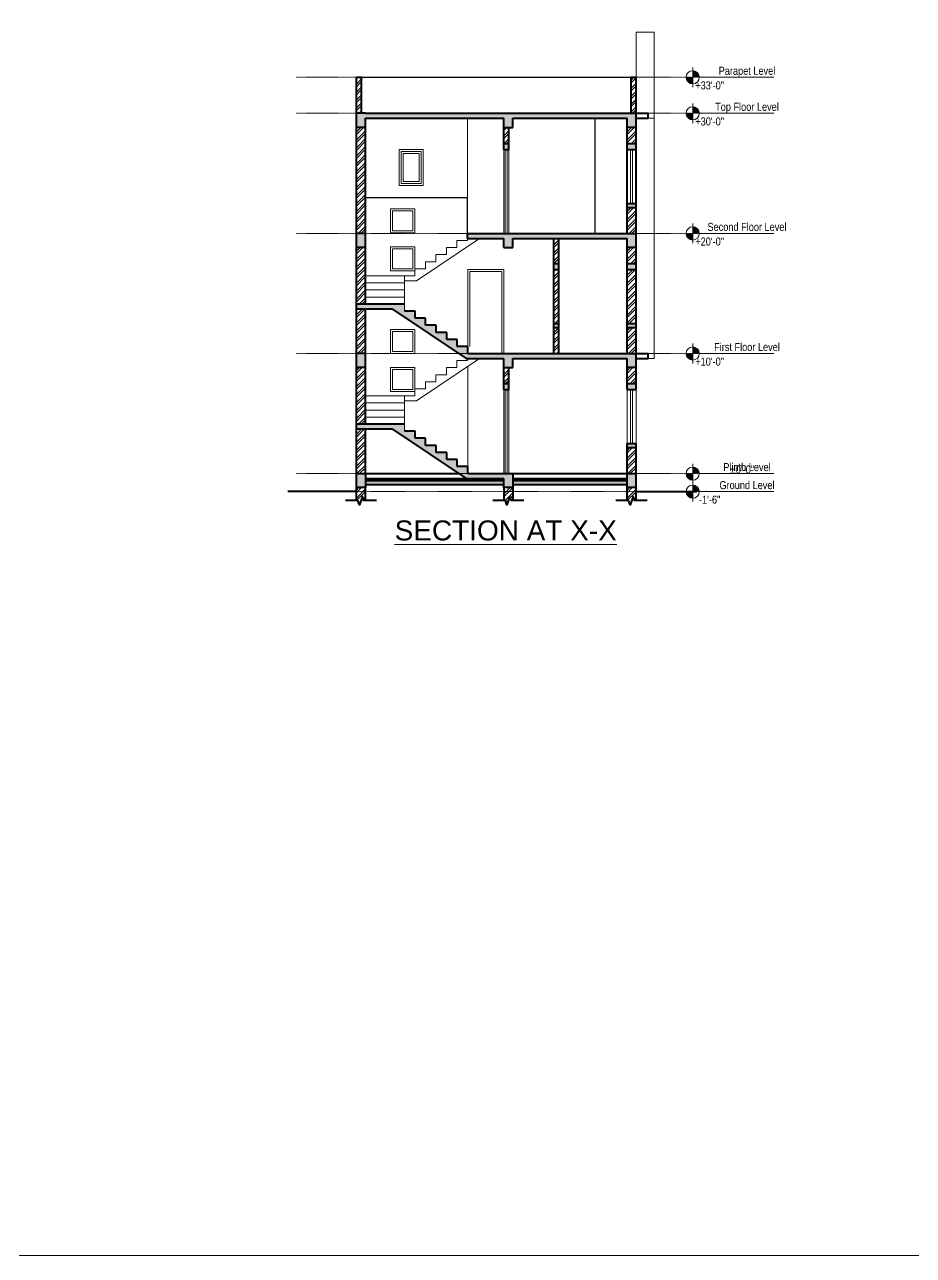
# Model space of a CAD drawing. Header units: inches. Extents: x 135267 to 147066, y -21506 to -19082.
# Drawn here: x 143429 to 144317, y -21384 to -20154 of the extents above; entities that cross this region are included whole.
import ezdxf

# ---------------------------------------------------------------- set-up
doc = ezdxf.new("R2010")
doc.units = ezdxf.units.IN
doc.header["$LTSCALE"] = 0.5
doc.header["$MEASUREMENT"] = 0
doc.linetypes.add('CENTER', pattern=[2, 1.25, -0.25, 0.25, -0.25])
for name, color, linetype, lineweight in [('Annotate-Bold.w', 187, 'Continuous', 18), ('Door-Window', 47, 'Continuous', 15), ('F-FURNITURE', 30, 'Continuous', 13), ('hatch', 9, 'Continuous', 5), ('PARAPET', 50, 'Continuous', 13), ('Staircase', 6, 'Continuous', 18), ('Text-100.w', 254, 'Continuous', 9), ('wall', 1, 'Continuous', 40), ('wall light', 6, 'Continuous', 25), ('window', 4, 'Continuous', 13)]:
    doc.layers.add(name, color=color, linetype=linetype, lineweight=lineweight)
doc.styles.add('arial', font='arial.ttf')

msp = doc.modelspace()

# ---------------------------------------------------------------- hatches: boundary and pattern name
at = {"layer": 'Annotate-Bold.w', "ltscale": 0.005}
h = msp.add_hatch(color=256, dxfattribs=at)
h.dxf.hatch_style = 1
h.paths.add_polyline_path([(144096.4, -20200.4), (144096.4, -20207), (144103, -20207, 0.414214)])
h.paths.add_polyline_path([(144096.4, -20213.6), (144096.4, -20207), (144089.8, -20207, 0.414214)])
h = msp.add_hatch(color=256, dxfattribs=at)
h.dxf.hatch_style = 1
h.paths.add_polyline_path([(144096.4, -20236.4), (144096.4, -20243), (144103, -20243, 0.414214)])
h.paths.add_polyline_path([(144096.4, -20249.6), (144096.4, -20243), (144089.8, -20243, 0.414214)])
h = msp.add_hatch(color=256, dxfattribs=at)
h.dxf.hatch_style = 1
h.paths.add_polyline_path([(144096.4, -20356.4), (144096.4, -20363), (144103, -20363, 0.414214)])
h.paths.add_polyline_path([(144096.4, -20369.6), (144096.4, -20363), (144089.8, -20363, 0.414214)])
h = msp.add_hatch(color=256, dxfattribs=at)
h.dxf.hatch_style = 1
h.paths.add_polyline_path([(144096.4, -20476.4), (144096.4, -20483), (144103, -20483, 0.414214)])
h.paths.add_polyline_path([(144096.4, -20489.6), (144096.4, -20483), (144089.8, -20483, 0.414214)])
h = msp.add_hatch(color=256, dxfattribs=at)
h.dxf.hatch_style = 1
h.paths.add_polyline_path([(144096.4, -20596.4), (144096.4, -20603), (144103, -20603, 0.414214)])
h.paths.add_polyline_path([(144096.4, -20609.6), (144096.4, -20603), (144089.8, -20603, 0.414214)])
h = msp.add_hatch(color=256, dxfattribs=at)
h.dxf.hatch_style = 1
h.paths.add_polyline_path([(144096.4, -20614.4), (144096.4, -20621), (144103, -20621, 0.414214)])
h.paths.add_polyline_path([(144096.4, -20627.6), (144096.4, -20621), (144089.8, -20621, 0.414214)])
at = {"layer": 'Door-Window', "linetype": 'ByBlock'}
h = msp.add_hatch(dxfattribs=at)
h.set_pattern_fill('AR-CONC', color=256)
h.set_pattern_definition([(50, (12105.656, 2775.75), (7.17260183, -0.62752135), [0.75, -8.25]), (355, (12105.656, 2775.75), (-1.38751334, 7.52192134), [0.6, -6.6]), (100.4514445, (12106.254, 2775.698), (5.78508847, 6.8943999), [0.63740192, -7.01142112]), (46.1842, (12105.656, 2777.75), (10.6724133, -1.6551928), [1.125, -12.375]), (96.6356355, (12106.546, 2777.612), (9.34661946, 9.741186), [0.9561034, -10.5171376]), (351.184164, (12105.656, 2777.75), (9.34661945, 9.741186), [0.9, -9.9]), (21, (12106.656, 2777.25), (5.96907052, -4.0261889), [0.75, -8.25]), (326, (12106.656, 2777.25), (2.4331533, 7.25150045), [0.6, -6.6]), (71.451445, (12107.154, 2776.9145), (8.40222377, 3.22531153), [0.6374019, -7.01142112]), (37.5, (12105.6562, 2775.75), (0.121598553, 3.32893854), [0, -6.52, 0, -6.7, 0, -6.625]), (7.5, (12105.6562, 2775.75), (2.63069537, 3.94411712), [0, -3.82, 0, -6.37, 0, -2.525]), (327.5, (12103.4263, 2775.75), (5.33822436, -0.22554872), [0, -2.5, 0, -7.8, 0, -10.35]), (317.5, (12102.4263, 2775.75), (5.8318617, 1.00104982), [0, -3.25, 0, -5.18, 0, -7.35])])
h.paths.add_polyline_path([(143769.5, -20603), (143760.4, -20603), (143760.4, -20617), (143769.5, -20617)])
h.paths.add_polyline_path([(143916.7, -20603), (143871.6, -20603), (143871.6, -20596), (143861.1, -20596), (143861.1, -20588.9), (143850.6, -20588.9), (143850.6, -20581.9), (143840.1, -20581.9), (143840.1, -20574.8), (143829.6, -20574.8), (143829.6, -20567.7), (143819.1, -20567.7), (143819.1, -20560.7), (143808.6, -20560.7), (143808.6, -20553.6), (143760.4, -20553.6), (143760.4, -20558.6), (143796.6, -20558.6), (143870.1, -20608), (143907.6, -20608), (143907.6, -20617), (143916.7, -20617)])
h.paths.add_polyline_path([(144039.8, -20603), (144030.8, -20603), (144030.8, -20617), (144039.8, -20617)])
h.paths.add_polyline_path([(144039.8, -20573), (144030.8, -20573), (144030.8, -20577), (144039.8, -20577)])
h.paths.add_polyline_path([(144039.8, -20513), (144030.8, -20513), (144030.8, -20519), (144039.8, -20519)])
h.paths.add_polyline_path([(143912.6, -20513), (143907.6, -20513), (143907.6, -20519), (143912.6, -20519)])
h.paths.add_polyline_path([(144039.8, -20483), (143871.6, -20483), (143871.6, -20476), (143861.1, -20476), (143861.1, -20468.9), (143850.6, -20468.9), (143850.6, -20461.9), (143840.1, -20461.9), (143840.1, -20454.8), (143829.6, -20454.8), (143829.6, -20447.7), (143819.1, -20447.7), (143819.1, -20440.7), (143808.6, -20440.7), (143808.6, -20433.6), (143760.4, -20433.6), (143760.4, -20438.6), (143796.6, -20438.6), (143870.1, -20488), (143907.6, -20488), (143907.6, -20497), (143916.6, -20497), (143916.6, -20488), (144030.8, -20488), (144030.8, -20497), (144039.8, -20497)])
h.paths.add_polyline_path([(143769.5, -20483), (143760.4, -20483), (143760.4, -20497), (143769.5, -20497)], flags=17)
h.paths.add_polyline_path([(143769.5, -20363), (143760.4, -20363), (143760.4, -20377), (143769.5, -20377)])
h.paths.add_polyline_path([(143916.6, -20368), (144030.8, -20368), (144030.8, -20363), (143871.3, -20363), (143871.3, -20368), (143907.6, -20368), (143907.6, -20377), (143916.6, -20377)])
h.paths.add_polyline_path([(144039.8, -20363), (144030.8, -20363), (144030.8, -20377), (144039.8, -20377)])
h.paths.add_polyline_path([(144039.8, -20393), (144030.8, -20393), (144030.8, -20399), (144039.8, -20399)])
h.paths.add_polyline_path([(143962.6, -20393), (143957.6, -20393), (143957.6, -20399), (143962.6, -20399)])
h.paths.add_polyline_path([(144039.8, -20453), (144030.8, -20453), (144030.8, -20457), (144039.8, -20457)], flags=17)
h.paths.add_polyline_path([(143962.6, -20453), (143957.6, -20453), (143957.6, -20457), (143962.6, -20457)], flags=17)
h.paths.add_polyline_path([(144039.8, -20333), (144030.8, -20333), (144030.8, -20337), (144039.8, -20337)])
h.paths.add_polyline_path([(144039.8, -20273), (144030.8, -20273), (144030.8, -20279), (144039.8, -20279)])
h.paths.add_polyline_path([(143912.6, -20273), (143907.6, -20273), (143907.6, -20279), (143912.6, -20279)])
h.paths.add_polyline_path([(144039.8, -20243), (143769.5, -20243), (143760.4, -20243), (143760.4, -20257), (143769.5, -20257), (143769.5, -20248), (143907.6, -20248), (143907.6, -20257), (143916.6, -20257), (143916.6, -20248), (144030.8, -20248), (144030.8, -20257), (144039.8, -20257)])
at = {"layer": 'hatch', "ltscale": 0.01}
h = msp.add_hatch(dxfattribs=at)
h.set_pattern_fill('ANSI32', color=256, scale=15, style=0)
h.set_pattern_definition([(45, (12105.656, 2775.75), (-3.97747564, 3.97747564), []), (45, (12108.308, 2775.75), (-3.97747564, 3.97747564), [])])
h.paths.add_polyline_path([(143769.5, -20617), (143760.4, -20617), (143760.4, -20630), (143761.9, -20630), (143763.4, -20634.2), (143766.4, -20625.9), (143767.9, -20630), (143769.5, -20630)])
h.paths.add_polyline_path([(143916.6, -20617), (143907.6, -20617), (143907.6, -20630), (143909.2, -20630), (143910.7, -20634.2), (143913.7, -20625.9), (143915.2, -20630), (143916.6, -20630)])
h.paths.add_polyline_path([(144039.8, -20617), (144030.8, -20617), (144030.8, -20630), (144032.3, -20630), (144033.8, -20634.2), (144036.8, -20625.9), (144038.3, -20630), (144039.8, -20630)])
h.paths.add_polyline_path([(144039.8, -20577), (144030.8, -20577), (144030.8, -20603), (144039.8, -20603)])
h.paths.add_polyline_path([(144039.8, -20497), (144030.8, -20497), (144030.8, -20513), (144039.8, -20513)])
h.paths.add_polyline_path([(144039.8, -20457), (144030.8, -20457), (144030.8, -20483), (144039.8, -20483)])
h.paths.add_polyline_path([(144039.8, -20399), (144030.8, -20399), (144030.8, -20453), (144039.8, -20453)])
h.paths.add_polyline_path([(144039.8, -20377), (144030.8, -20377), (144030.8, -20393), (144039.8, -20393)])
h.paths.add_polyline_path([(144039.8, -20337), (144030.8, -20337), (144030.8, -20363), (144039.8, -20363)])
h.paths.add_polyline_path([(144039.8, -20257), (144030.8, -20257), (144030.8, -20273), (144039.8, -20273)])
h.paths.add_polyline_path([(144039.8, -20207), (144034.8, -20207), (144034.8, -20243), (144039.8, -20243)])
h.paths.add_polyline_path([(143765.5, -20207), (143760.4, -20207), (143760.4, -20243), (143765.5, -20243)])
h.paths.add_polyline_path([(143912.6, -20257), (143907.6, -20257), (143907.6, -20273), (143912.6, -20273)])
h.paths.add_polyline_path([(143769.5, -20257), (143760.4, -20257), (143760.4, -20363), (143769.5, -20363)])
h.paths.add_polyline_path([(143769.5, -20377), (143760.4, -20377), (143760.4, -20433.6), (143769.5, -20433.6)])
h.paths.add_polyline_path([(143769.5, -20438.6), (143760.4, -20438.6), (143760.4, -20483), (143769.5, -20483)])
h.paths.add_polyline_path([(143769.5, -20497), (143760.4, -20497), (143760.4, -20553.6), (143769.5, -20553.6)])
h.paths.add_polyline_path([(143769.5, -20558.6), (143760.4, -20558.6), (143760.4, -20603), (143769.5, -20603)])
h.paths.add_polyline_path([(143912.6, -20497), (143907.6, -20497), (143907.6, -20513), (143912.6, -20513)])
h.paths.add_polyline_path([(143962.6, -20457), (143957.6, -20457), (143957.6, -20483), (143962.6, -20483)])
h.paths.add_polyline_path([(143962.6, -20399), (143957.6, -20399), (143957.6, -20453), (143962.6, -20453)])
h.paths.add_polyline_path([(143962.6, -20368), (143957.6, -20368), (143957.6, -20393), (143962.6, -20393)])
at = {"layer": 'hatch', "ltscale": 0.5}
h = msp.add_hatch(dxfattribs=at)
h.set_pattern_fill('AR-B816', color=256, scale=0.7)
h.set_pattern_definition([(0, (-217990.118, 216286.755), (0, 5.6), []), (90, (-217990.118, 216286.755), (-5.6, 5.6), [5.6, -5.6])])
h.paths.add_polyline_path([(143907.6, -20608), (143769.5, -20608), (143769.5, -20610), (143907.6, -20610)])
h = msp.add_hatch(dxfattribs=at)
h.set_pattern_fill('AR-SAND', color=256)
h.set_pattern_definition([(37.5, (-217990.1177, 216286.755), (-0.062993358, 1.926823769), [0, -1.52, 0, -1.7, 0, -1.625]), (7.5, (-217990.1177, 216286.755), (1.769776705, 2.822146065), [0, -0.82, 0, -1.37, 0, -0.525]), (327.5, (-217991.3477, 216286.755), (3.114141862, 0.0056590535), [0, -0.5, 0, -1.8, 0, -2.35]), (317.5, (-217991.3477, 216286.755), (3.006126605, 0.877675565), [0, -0.25, 0, -1.18, 0, -1.35])])
h.paths.add_polyline_path([(143907.6, -20614), (143907.6, -20610), (143769.5, -20610), (143769.5, -20614)])
h = msp.add_hatch(dxfattribs=at)
h.set_pattern_fill('AR-B816', color=256, scale=0.7)
h.set_pattern_definition([(0, (-217866.887, 216286.755), (0, 5.6), []), (90, (-217866.887, 216286.755), (-5.6, 5.6), [5.6, -5.6])])
h.paths.add_polyline_path([(144030.8, -20608), (143916.7, -20608), (143916.7, -20610), (144030.8, -20610)])
h = msp.add_hatch(dxfattribs=at)
h.set_pattern_fill('AR-SAND', color=256)
h.set_pattern_definition([(37.5, (-217842.89, 216286.755), (-0.062993358, 1.926823769), [0, -1.52, 0, -1.7, 0, -1.625]), (7.5, (-217842.89, 216286.755), (1.769776705, 2.822146065), [0, -0.82, 0, -1.37, 0, -0.525]), (327.5, (-217844.12, 216286.755), (3.114141862, 0.0056590535), [0, -0.5, 0, -1.8, 0, -2.35]), (317.5, (-217844.12, 216286.755), (3.006126605, 0.877675565), [0, -0.25, 0, -1.18, 0, -1.35])])
h.paths.add_polyline_path([(144030.8, -20614), (144030.8, -20610), (143916.7, -20610), (143916.7, -20614)])

# ---------------------------------------------------------------- linework, layer by layer
at = {"layer": 'Annotate-Bold.w', "ltscale": 0.005}
for p, q in [((144096.5, -20197.1), (144096.5, -20216.9)), ((144096.5, -20233.1), (144096.5, -20252.9)), ((144096.5, -20353.1), (144096.5, -20372.9)), ((144096.5, -20473.1), (144096.5, -20492.9)), ((144096.5, -20593.1), (144096.5, -20612.9)), ((144096.5, -20611.1), (144096.5, -20630.9))]:
    msp.add_line(p, q, dxfattribs=at)
at = {"layer": 'Annotate-Bold.w', "linetype": 'CENTER', "ltscale": 0.01}
for p, q in [((143700.1, -20207), (144103, -20207)), ((143700.1, -20243), (144103, -20243)), ((143700.1, -20363), (144103, -20363)), ((143700.1, -20483), (144103, -20483)), ((143700.1, -20603), (144103, -20603)), ((143700.1, -20621), (144103, -20621))]:
    msp.add_line(p, q, dxfattribs=at)
at = {"layer": 'Annotate-Bold.w'}
for p, q in [((144103, -20207), (144177.4, -20207)), ((144103, -20243), (144177.4, -20243)), ((144103, -20363), (144177.4, -20363)), ((144103, -20483), (144177.4, -20483)), ((144103, -20603), (144177.4, -20603)), ((144103, -20621), (144177.4, -20621))]:
    msp.add_line(p, q, dxfattribs=at)
at = {"layer": 'Annotate-Bold.w', "ltscale": 0.005}
for centre in [(144096.4, -20207), (144096.4, -20243), (144096.4, -20363), (144096.4, -20483), (144096.4, -20603), (144096.4, -20621)]:
    msp.add_circle(centre, 6.6, dxfattribs=at)
at = {"layer": 'F-FURNITURE'}
msp.add_lwpolyline([(141686.5, -19081.5), (147066.1, -19081.5), (147066.1, -21384.2), (141686.5, -21384.2)], close=True, dxfattribs=at)
at = {"layer": 'PARAPET'}
for p, q in [((144057.8, -20162), (144039.8, -20162)), ((144039.8, -20207), (144039.8, -20162)), ((144057.8, -20243), (144057.8, -20162)), ((143871.3, -20327), (143871.3, -20248)), ((144051.8, -20243), (144057.8, -20243)), ((144057.8, -20248), (144051.8, -20248)), ((144057.8, -20243), (144057.8, -20248)), ((144057.8, -20483), (144057.8, -20248)), ((144051.8, -20483), (144057.8, -20483)), ((144057.8, -20488), (144051.8, -20488)), ((144057.8, -20483), (144057.8, -20488))]:
    msp.add_line(p, q, dxfattribs=at)
at = {"layer": 'Staircase'}
for p, q in [((143820.3, -20410.4), (143883.3, -20368)), ((143850.3, -20384.2), (143850.3, -20377.1)), ((143850.3, -20377.1), (143860.8, -20377.1)), ((143860.8, -20377.1), (143860.8, -20370.1)), ((143860.8, -20370.1), (143871.3, -20370.1)), ((143871.3, -20370.1), (143871.3, -20368)), ((143839.8, -20391.3), (143839.8, -20384.2)), ((143839.8, -20384.2), (143850.3, -20384.2)), ((143818.8, -20398.3), (143829.3, -20398.3)), ((143818.8, -20405.4), (143818.8, -20398.3)), ((143829.3, -20398.3), (143829.3, -20391.3)), ((143829.3, -20391.3), (143839.8, -20391.3)), ((143818.8, -20405.4), (143769.5, -20405.4)), ((143808.6, -20412.4), (143769.5, -20412.4)), ((143808.6, -20440.7), (143808.6, -20405.4)), ((143820.3, -20410.4), (143808.6, -20410.4)), ((143808.6, -20419.5), (143769.5, -20419.5)), ((143808.6, -20426.6), (143769.5, -20426.6)), ((143820.3, -20530.4), (143883.3, -20488)), ((143871.3, -20490.1), (143871.3, -20488)), ((143850.3, -20497.1), (143860.8, -20497.1)), ((143850.3, -20504.2), (143850.3, -20497.1)), ((143860.8, -20490.1), (143871.3, -20490.1)), ((143860.8, -20497.1), (143860.8, -20490.1)), ((143871.6, -20596), (143871.6, -20495.9)), ((143829.3, -20511.3), (143839.8, -20511.3)), ((143829.3, -20518.3), (143829.3, -20511.3)), ((143839.8, -20504.2), (143850.3, -20504.2)), ((143839.8, -20511.3), (143839.8, -20504.2)), ((143818.8, -20518.3), (143829.3, -20518.3)), ((143818.8, -20525.4), (143818.8, -20518.3)), ((143818.8, -20525.4), (143769.5, -20525.4)), ((143808.6, -20532.4), (143769.5, -20532.4)), ((143808.6, -20560.7), (143808.6, -20525.4)), ((143820.3, -20530.4), (143808.6, -20530.4)), ((143808.6, -20539.5), (143769.5, -20539.5)), ((143808.6, -20546.6), (143769.5, -20546.6))]:
    msp.add_line(p, q, dxfattribs=at)
at = {"layer": 'wall'}
for p, q in [((143760.4, -20603), (143760.4, -20207)), ((143760.4, -20207), (143765.5, -20207)), ((143765.5, -20243), (143765.5, -20207)), ((144034.8, -20243), (144034.8, -20207)), ((144034.8, -20207), (144039.8, -20207)), ((144039.8, -20519), (144039.8, -20207)), ((143769.5, -20243), (144039.8, -20243)), ((143769.5, -20433.6), (143769.5, -20248)), ((143769.5, -20248), (143907.6, -20248)), ((143907.6, -20257), (143907.6, -20248)), ((143916.6, -20248), (144030.8, -20248)), ((143916.6, -20257), (143916.6, -20248)), ((144030.8, -20363), (144030.8, -20248)), ((144039.8, -20243), (144051.8, -20243)), ((144039.8, -20248), (144051.8, -20248)), ((144051.8, -20248), (144051.8, -20243)), ((143907.6, -20257), (143916.6, -20257)), ((143907.6, -20279), (143907.6, -20257)), ((143912.6, -20279), (143912.6, -20257)), ((143907.6, -20273), (143912.6, -20273)), ((143907.6, -20279), (143912.6, -20279)), ((144030.8, -20273), (144039.8, -20273)), ((144030.8, -20279), (144039.8, -20279)), ((144030.8, -20333), (144039.8, -20333)), ((144030.8, -20337), (144039.8, -20337)), ((143871.3, -20363), (144039.8, -20363)), ((143871.3, -20368), (143871.3, -20363)), ((143871.3, -20368), (143907.6, -20368)), ((143907.6, -20377), (143907.6, -20368)), ((143907.6, -20377), (143916.6, -20377)), ((143916.6, -20368), (144030.8, -20368)), ((143916.6, -20377), (143916.6, -20368)), ((143957.6, -20483), (143957.6, -20368)), ((143962.6, -20483), (143962.6, -20368)), ((144030.8, -20483), (144030.8, -20368)), ((143957.6, -20393), (143962.6, -20393)), ((143957.6, -20399), (143962.6, -20399)), ((144030.8, -20393), (144039.8, -20393)), ((144030.8, -20399), (144039.8, -20399)), ((143808.6, -20433.6), (143760.4, -20433.6)), ((143796.6, -20438.6), (143760.4, -20438.6)), ((143769.5, -20553.6), (143769.5, -20438.6)), ((143796.6, -20438.6), (143870.1, -20488)), ((143819.1, -20440.7), (143808.6, -20440.7)), ((143819.1, -20447.7), (143819.1, -20440.7)), ((143829.6, -20447.7), (143819.1, -20447.7)), ((143829.6, -20454.8), (143829.6, -20447.7)), ((143840.1, -20454.8), (143829.6, -20454.8)), ((143840.1, -20461.9), (143840.1, -20454.8)), ((143850.6, -20461.9), (143840.1, -20461.9)), ((143850.6, -20468.9), (143850.6, -20461.9)), ((143957.6, -20453), (143962.6, -20453)), ((143957.6, -20457), (143962.6, -20457)), ((144030.8, -20453), (144039.8, -20453)), ((144030.8, -20457), (144039.8, -20457)), ((143861.1, -20468.9), (143850.6, -20468.9)), ((143861.1, -20476), (143861.1, -20468.9)), ((143871.6, -20476), (143861.1, -20476)), ((143871.6, -20483), (143871.6, -20476)), ((143870.1, -20488), (143907.6, -20488)), ((143871.6, -20483), (144039.8, -20483)), ((143907.6, -20519), (143907.6, -20488)), ((143916.6, -20497), (143916.6, -20488)), ((143916.6, -20488), (144030.8, -20488)), ((144030.8, -20519), (144030.8, -20488)), ((144039.8, -20483), (144051.8, -20483)), ((144039.8, -20488), (144051.8, -20488)), ((144051.8, -20488), (144051.8, -20483)), ((143907.6, -20497), (143916.6, -20497)), ((143912.6, -20519), (143912.6, -20497)), ((143907.6, -20513), (143912.6, -20513)), ((143907.6, -20519), (143912.6, -20519)), ((144030.8, -20513), (144039.8, -20513)), ((144030.8, -20519), (144039.8, -20519)), ((143808.6, -20553.6), (143760.4, -20553.6)), ((143796.6, -20558.6), (143760.4, -20558.6)), ((143769.5, -20603), (143769.5, -20558.6)), ((143796.6, -20558.6), (143870.1, -20608)), ((143819.1, -20560.7), (143808.6, -20560.7)), ((143819.1, -20567.7), (143819.1, -20560.7)), ((143829.6, -20567.7), (143819.1, -20567.7)), ((143829.6, -20574.8), (143829.6, -20567.7)), ((144030.8, -20573), (144039.8, -20573)), ((144030.8, -20603), (144030.8, -20573)), ((144039.8, -20630), (144039.8, -20573)), ((143840.1, -20574.8), (143829.6, -20574.8)), ((143840.1, -20581.9), (143840.1, -20574.8)), ((143850.6, -20581.9), (143840.1, -20581.9)), ((143850.6, -20588.9), (143850.6, -20581.9)), ((144030.8, -20577), (144039.8, -20577)), ((143861.1, -20588.9), (143850.6, -20588.9)), ((143861.1, -20596), (143861.1, -20588.9)), ((143871.6, -20596), (143861.1, -20596)), ((143871.6, -20603), (143871.6, -20596)), ((143769.5, -20603), (143862.7, -20603)), ((143769.5, -20608), (143907.6, -20608)), ((143871.6, -20603), (144039.8, -20603)), ((143916.7, -20608), (144030.8, -20608)), ((143760.4, -20621), (143692, -20621)), ((143760.4, -20630), (143760.4, -20617)), ((143769.5, -20630), (143769.5, -20617)), ((143907.6, -20617), (143907.6, -20630)), ((143916.6, -20617), (143916.6, -20630)), ((144030.8, -20630), (144030.8, -20617)), ((144039.8, -20621), (144100.6, -20621))]:
    msp.add_line(p, q, dxfattribs=at)
at = {"layer": 'wall', "linetype": 'Continuous', "ltscale": 0.005}
for p, q in [((143769.5, -20610), (143907.6, -20610)), ((143916.7, -20610), (144030.8, -20610)), ((143769.5, -20614), (143907.6, -20614)), ((143916.7, -20614), (144030.8, -20614))]:
    msp.add_line(p, q, dxfattribs=at)
at = {"layer": 'wall'}
for points in [[(143769.5, -20243), (143760.4, -20243)], [(143769.5, -20257), (143760.4, -20257)], [(144039.8, -20257), (144030.8, -20257)], [(143769.5, -20363), (143760.4, -20363)], [(143769.5, -20377), (143760.4, -20377)], [(144039.8, -20377), (144030.8, -20377)], [(143769.5, -20483), (143760.4, -20483)], [(143769.5, -20497), (143760.4, -20497)], [(144039.8, -20497), (144030.8, -20497)], [(143769.5, -20603), (143769.5, -20617), (143760.4, -20617), (143760.4, -20603), (143769.5, -20603)], [(143916.7, -20603), (143916.7, -20617), (143907.6, -20617), (143907.6, -20608)], [(144039.8, -20617), (144030.8, -20617), (144030.8, -20603)]]:
    msp.add_lwpolyline(points, dxfattribs=at)
at = {"layer": 'wall', "linetype": 'Continuous'}
for points in [[(143780.5, -20630), (143767.9, -20630), (143766.4, -20625.9), (143763.4, -20634.2), (143761.9, -20630), (143749.4, -20630)], [(143927.7, -20630), (143915.2, -20630), (143913.7, -20625.9), (143910.7, -20634.2), (143909.2, -20630), (143896.6, -20630)], [(144050.8, -20630), (144038.3, -20630), (144036.8, -20625.9), (144033.8, -20634.2), (144032.3, -20630), (144019.7, -20630)]]:
    msp.add_lwpolyline(points, dxfattribs=at)
at = {"layer": 'wall light'}
for p, q in [((143765.5, -20207), (144034.8, -20207)), ((143998.8, -20363), (143998.8, -20248)), ((143769.5, -20327), (143871.3, -20327)), ((143871.3, -20363), (143871.3, -20327))]:
    msp.add_line(p, q, dxfattribs=at)
at = {"layer": 'window'}
for p, q in [((143803.1, -20279), (143803.1, -20315)), ((143827.1, -20279), (143803.1, -20279)), ((143827.1, -20279), (143827.1, -20315)), ((143907.6, -20279), (143907.6, -20363)), ((143909.1, -20279), (143909.1, -20363)), ((143911.1, -20279), (143911.1, -20363)), ((143912.6, -20279), (143912.6, -20363)), ((144030.8, -20333), (144030.8, -20279)), ((144034.3, -20279), (144034.3, -20333)), ((144036.3, -20279), (144036.3, -20333)), ((144039.8, -20279), (144039.8, -20333)), ((143825.1, -20281), (143805.1, -20281)), ((143805.1, -20281), (143805.1, -20313)), ((143823.1, -20283), (143807.1, -20283)), ((143807.1, -20283), (143807.1, -20311)), ((143823.1, -20283), (143823.1, -20311)), ((143825.1, -20281), (143825.1, -20313)), ((143827.1, -20315), (143803.1, -20315)), ((143825.1, -20313), (143805.1, -20313)), ((143823.1, -20311), (143807.1, -20311)), ((143871.6, -20476), (143871.6, -20399)), ((143871.6, -20399), (143907.6, -20399)), ((143873.6, -20476), (143873.6, -20401)), ((143873.6, -20401), (143905.6, -20401)), ((143905.6, -20483), (143905.6, -20401)), ((143907.6, -20483), (143907.6, -20399)), ((143907.6, -20519), (143907.6, -20603)), ((143909.1, -20519), (143909.1, -20603)), ((143911.1, -20519), (143911.1, -20603)), ((143912.6, -20519), (143912.6, -20603)), ((144030.8, -20573), (144030.8, -20519)), ((144034.3, -20519), (144034.3, -20573)), ((144036.3, -20519), (144036.3, -20573)), ((144039.8, -20519), (144039.8, -20573))]:
    msp.add_line(p, q, dxfattribs=at)
for points in [[(143794.4, -20338.3), (143818.8, -20338.3), (143818.8, -20362.3), (143794.4, -20362.3)], [(143796.4, -20340.3), (143816.8, -20340.3), (143816.8, -20360.3), (143796.4, -20360.3)], [(143794.4, -20376.3), (143818.8, -20376.3), (143818.8, -20400.3), (143794.4, -20400.3)], [(143796.4, -20378.3), (143816.8, -20378.3), (143816.8, -20398.3), (143796.4, -20398.3)], [(143794.4, -20459), (143818.8, -20459), (143818.8, -20483), (143794.4, -20483)], [(143796.4, -20461), (143816.8, -20461), (143816.8, -20481), (143796.4, -20481)], [(143794.4, -20497), (143818.8, -20497), (143818.8, -20521), (143794.4, -20521)], [(143796.4, -20499), (143816.8, -20499), (143816.8, -20519), (143796.4, -20519)]]:
    msp.add_lwpolyline(points, close=True, dxfattribs=at)

# ---------------------------------------------------------------- texts
at = {"layer": 'Annotate-Bold.w', "ltscale": 0.005, "char_height": 7.996, "style": 'arial'}
for s, insert, width, attachment_point in [('\\A1;{\\fArial Narrow|b0|i0|c0|p34;Parapet Level}', (144150.6, -20196.5), 82.628, 2), ('\\A1;\\pt55.97313;{\\fArial Narrow|b0|i0|c0|p34;+33\'-0"}', (144113.3, -20219.2), 73.875, 8), ('\\A1;{\\fArial Narrow|b0|i0|c0|p34;Top Floor Level}', (144150.6, -20232.5), 82.628, 2), ('\\A1;\\pt55.97313;{\\fArial Narrow|b0|i0|c0|p34;+30\'-0"}', (144113.3, -20255.2), 73.875, 8), ('\\A1;{\\fArial Narrow|b0|i0|c0|p34;Second Floor Level}', (144150.6, -20352.5), 82.628, 2), ('\\A1;\\pt55.97313;{\\fArial Narrow|b0|i0|c0|p34;+20\'-0"}', (144113.3, -20375.2), 73.875, 8), ('\\A1;{\\fArial Narrow|b0|i0|c0|p34;First Floor Level}', (144150.6, -20472.5), 82.628, 2), ('\\A1;\\pt55.97313;{\\fArial Narrow|b0|i0|c0|p34;+10\'-0"}', (144113.3, -20495.2), 73.875, 8), ('\\A1;{\\fArial Narrow|b0|i0|c0|p34;Plinth Level}', (144150.6, -20592.5), 82.628, 2), ('\\A1;\\pt55.97313;{\\fArial Narrow|b0|i0|c0|p34;±0\'-0"}', (144145.5, -20603), 73.875, 8), ('\\A1;{\\fArial Narrow|b0|i0|c0|p34;Ground Level}', (144150.6, -20610.5), 82.628, 2), ('\\A1;\\pt55.97313;{\\fArial Narrow|b0|i0|c0|p34;-1\'-6"}', (144113.3, -20633.2), 73.875, 8)]:
    msp.add_mtext(s, dxfattribs=dict(at, insert=insert, width=width, attachment_point=attachment_point))
at = {"layer": 'Text-100.w', "insert": (143909.6, -20649.8), "char_height": 20, "attachment_point": 2, "style": 'arial'}
msp.add_mtext_dynamic_manual_height_columns('{\\LSECTION AT X-X}', width=940.971, gutter_width=100, heights=[0], dxfattribs=at)

doc.saveas('drawing.dxf')
